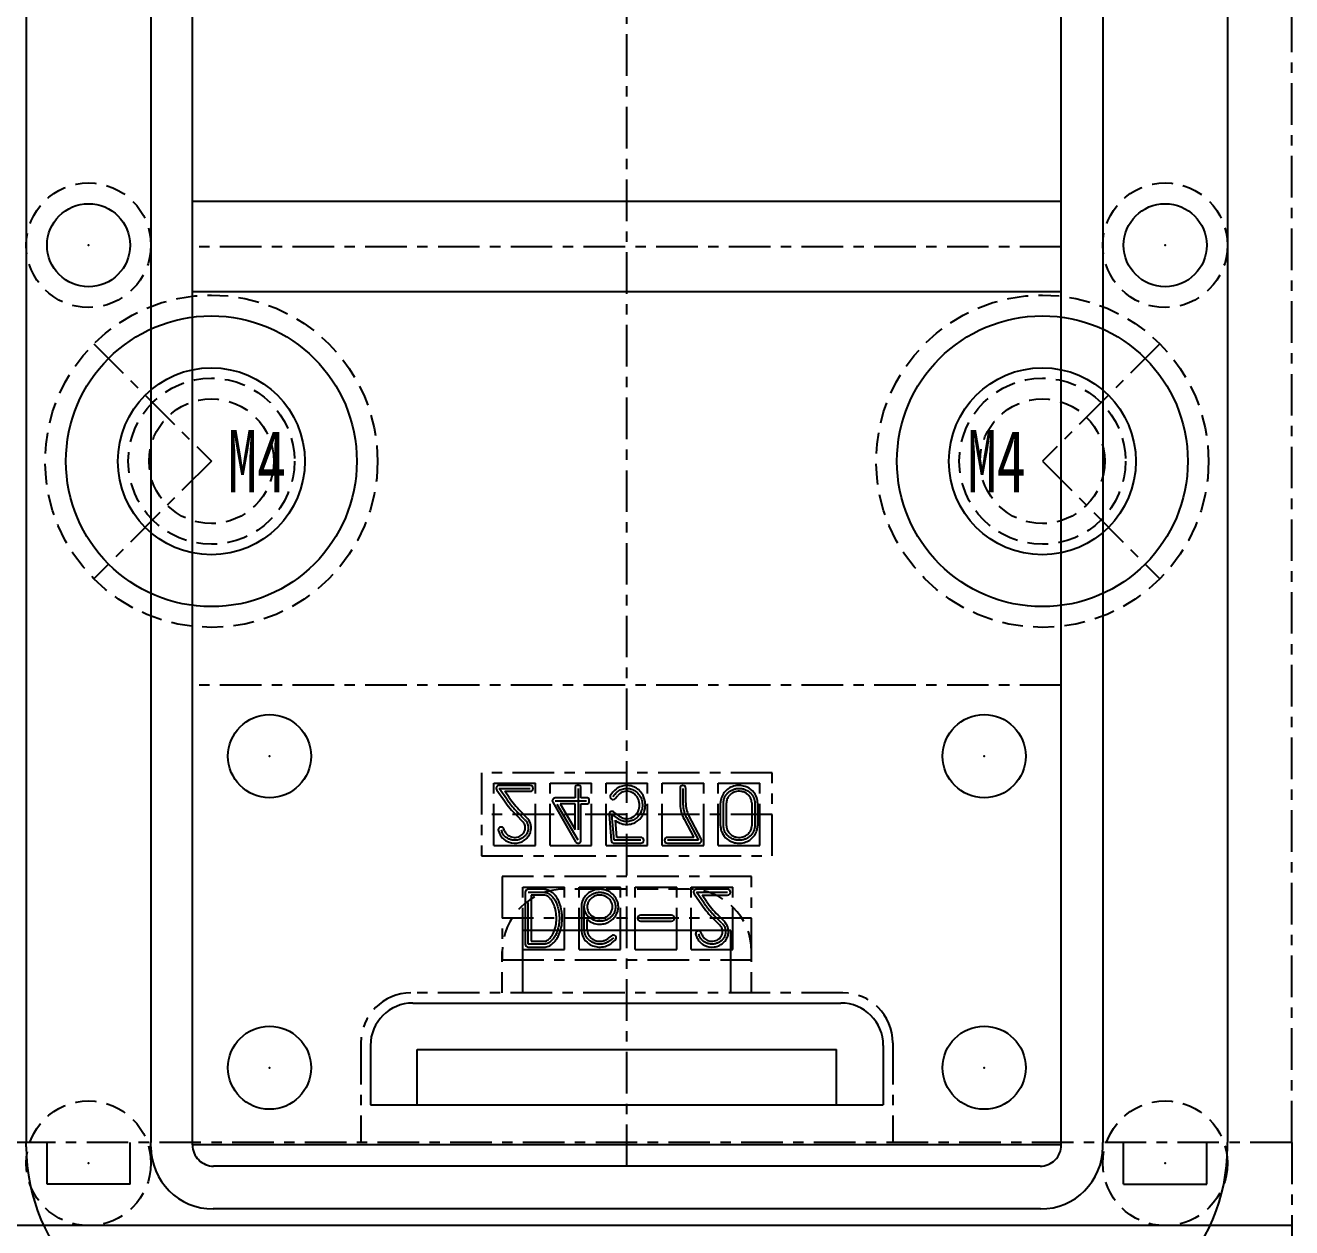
# Model space of a CAD drawing. Extents: x -554 to 592, y -350 to 391.
# Drawn here: x 20.52 to 51, y 106.55 to 135.49 of the extents above; entities that cross this region are included whole.
import ezdxf
from ezdxf.enums import TextEntityAlignment as Align

# ---------------------------------------------------------------- set-up
doc = ezdxf.new("R2010")
doc.units = 0
for name, pattern in [('CENTER', [1.75, 1, -0.25, 0.25, -0.25]), ('DASHED', [0.75, 0.5, -0.25]), ('DIVIDE', [2.25, 1, -0.25, 0.25, -0.25, 0.25, -0.25])]:
    doc.linetypes.add(name, pattern=pattern)
doc.layers.add('L4', color=7, linetype='CONTINUOUS')
doc.layers.add('L5', color=7, linetype='CONTINUOUS')

msp = doc.modelspace()

# ---------------------------------------------------------------- linework, layer by layer
at = {"layer": 'L4', "color": 251, "linetype": 'CENTER'}
for p, q in [((35, 108.030998), (35, 168.5)), ((45.455, 130.164999), (24.545, 130.164999)), ((45.455, 119.608001), (24.545, 119.608001))]:
    msp.add_line(p, q, dxfattribs=at)
at = {"layer": 'L4', "color": 7, "linetype": 'CONTINUOUS'}
for p, q in [((24.545, 108.540998), (24.545, 159.49)), ((45.455, 108.540998), (45.455, 159.49)), ((44.945, 108.030998), (25.055004, 108.030998))]:
    msp.add_line(p, q, dxfattribs=at)
at = {"layer": 'L4', "color": 6, "linetype": 'CONTINUOUS'}
for p, q in [((45.455, 131.252603), (24.545, 131.252603)), ((45.455, 129.077398), (24.545, 129.077398)), ((29.849, 111.957998), (40.151, 111.957998)), ((28.829, 110.937998), (28.829, 109.509998)), ((29.951, 110.835998), (40.049, 110.835998)), ((29.951, 109.509998), (29.951, 110.835998)), ((40.049, 109.509998), (40.049, 110.835998)), ((41.171, 110.937998), (41.171, 109.509998)), ((28.829, 109.509998), (41.171, 109.509998))]:
    msp.add_line(p, q, dxfattribs=at)
at = {"layer": 'L4', "color": 56, "linetype": 'CENTER'}
for p, q in [((38.5, 117.5), (31.5, 117.5)), ((31.5, 117.5), (31.5, 115.5)), ((38.5, 115.5), (38.5, 117.5)), ((38.5, 116.5), (31.5, 116.5)), ((31.5, 115.5), (38.5, 115.5)), ((38, 115), (32, 115)), ((32, 115), (32, 113)), ((38, 113), (38, 115)), ((38, 114), (32, 114)), ((32, 113), (38, 113))]:
    msp.add_line(p, q, dxfattribs=at)
at = {"layer": 'L4', "color": 56, "linetype": 'DIVIDE'}
for p, q in [((31.8, 115.750003), (31.8, 117.249997)), ((31.8, 117.249997), (32.8, 117.249997)), ((32.8, 115.750003), (32.8, 117.249997)), ((33.15, 115.750003), (33.15, 117.249997)), ((33.15, 117.249997), (34.15, 117.249997)), ((34.15, 115.750003), (34.15, 117.249997)), ((34.5, 115.750003), (34.5, 117.249997)), ((34.5, 117.249997), (35.5, 117.249997)), ((35.5, 115.750003), (35.5, 117.249997)), ((35.85, 115.750003), (35.85, 117.249997)), ((35.85, 117.249997), (36.85, 117.249997)), ((36.85, 115.750003), (36.85, 117.249997)), ((37.2, 115.750003), (37.2, 117.249997)), ((37.2, 117.249997), (38.2, 117.249997)), ((38.2, 115.750003), (38.2, 117.249997)), ((31.8, 115.750003), (32.8, 115.750003)), ((33.15, 115.750003), (34.15, 115.750003)), ((34.5, 115.750003), (35.5, 115.750003)), ((35.85, 115.750003), (36.85, 115.750003)), ((37.2, 115.750003), (38.2, 115.750003)), ((32.5, 114.749997), (33.5, 114.749997)), ((32.5, 113.250003), (32.5, 114.749997)), ((33.5, 113.250003), (33.5, 114.749997)), ((33.85, 113.250003), (33.85, 114.749997)), ((33.85, 114.749997), (34.85, 114.749997)), ((34.85, 113.250003), (34.85, 114.749997)), ((35.2, 113.250003), (35.2, 114.749997)), ((35.2, 114.749997), (36.2, 114.749997)), ((36.2, 113.250003), (36.2, 114.749997)), ((36.55, 113.250003), (36.55, 114.749997)), ((36.55, 114.749997), (37.55, 114.749997)), ((37.55, 113.250003), (37.55, 114.749997)), ((32.5, 113.250003), (33.5, 113.250003)), ((33.85, 113.250003), (34.85, 113.250003)), ((35.2, 113.250003), (36.2, 113.250003)), ((36.55, 113.250003), (37.55, 113.250003))]:
    msp.add_line(p, q, dxfattribs=at)
at = {"layer": 'L4', "color": 1, "linetype": 'CONTINUOUS'}
for p, q in [((31.867659, 117.084852), (32.052157, 116.821363)), ((32.675, 117.195003), (31.925, 117.195003)), ((32.166837, 116.901664), (32.059468, 117.055003)), ((32.059468, 117.055003), (32.675, 117.055003)), ((33.755, 117.155003), (33.755, 116.895003)), ((33.855, 117.195003), (33.795, 117.195003)), ((33.895, 116.895003), (33.895, 117.155003)), ((36.28, 117.125003), (36.28, 116.731406)), ((36.42, 116.778832), (36.42, 117.125003)), ((33.21442, 116.78993), (33.76442, 115.83993)), ((33.755, 116.895003), (33.275, 116.895003)), ((33.755, 116.755003), (33.396411, 116.755003)), ((33.396411, 116.755003), (33.755, 116.135622)), ((33.755, 116.135622), (33.755, 116.755003)), ((34.055, 116.895003), (33.895, 116.895003)), ((33.895, 115.875003), (33.895, 116.755003)), ((33.895, 116.755003), (34.055, 116.755003)), ((34.095, 116.795003), (34.095, 116.855003)), ((34.663295, 117.032351), (34.611732, 116.96933)), ((34.720085, 116.880676), (34.771648, 116.943697)), ((37.255, 116.225003), (37.255, 116.775003)), ((37.395, 116.225003), (37.395, 116.775003)), ((38.005, 116.775003), (38.005, 116.225003)), ((38.145, 116.775003), (38.145, 116.225003)), ((32.340113, 116.478191), (32.489318, 116.328986)), ((32.588312, 116.427979), (32.439107, 116.577185)), ((34.570586, 116.493902), (34.625266, 115.868902)), ((34.832595, 116.449201), (34.680878, 116.557056)), ((36.786806, 115.907866), (36.487896, 116.470035)), ((32.058189, 116.102073), (32.04062, 116.149375)), ((34.759142, 115.945003), (34.72309, 116.357085)), ((36.376093, 116.382097), (36.6085, 115.945003)), ((31.90938, 116.10063), (31.932437, 116.038555)), ((35.335, 115.945003), (34.759142, 115.945003)), ((36.6085, 115.945003), (35.975, 115.945003)), ((34.695, 115.805003), (35.335, 115.805003)), ((35.975, 115.805003), (36.725, 115.805003)), ((32.555, 114.625003), (32.555, 113.375003)), ((33, 114.695003), (32.625, 114.695003)), ((37.425, 114.695003), (36.675, 114.695003)), ((32.695, 114.555003), (32.695, 113.445003)), ((33, 114.555003), (32.695, 114.555003)), ((36.617659, 114.584852), (36.802157, 114.321363)), ((36.916837, 114.401664), (36.809468, 114.555003)), ((36.809468, 114.555003), (37.425, 114.555003)), ((33.905, 114.274998), (33.905, 113.725004)), ((36.075, 114.07), (35.325, 114.07)), ((37.338312, 113.927979), (37.189107, 114.077185)), ((34.045, 113.725004), (34.045, 113.96912)), ((35.325, 113.93), (36.075, 113.93)), ((37.090113, 113.978191), (37.239318, 113.828986)), ((32.695, 113.445003), (33, 113.445003)), ((34.630867, 113.579338), (34.552039, 113.515312)), ((34.640311, 113.406646), (34.719133, 113.470668)), ((36.65938, 113.60063), (36.682437, 113.538555)), ((36.808189, 113.602073), (36.79062, 113.649375)), ((32.625, 113.305003), (33, 113.305003))]:
    msp.add_line(p, q, dxfattribs=at)
at = {"layer": 'L4', "color": 3, "linetype": 'DIVIDE'}
for p, q in [((32.109497, 116.861514), (31.925, 117.125003)), ((31.925, 117.125003), (32.675, 117.125003)), ((33.825, 117.125003), (33.825, 115.875003)), ((34.752654, 117.025653), (34.772613, 117.043078)), ((34.772613, 117.043078), (34.794084, 117.059304)), ((34.794084, 117.059304), (34.816981, 117.074129)), ((34.816981, 117.074129), (34.841188, 117.087361)), ((34.841188, 117.087361), (34.866557, 117.098821)), ((34.866557, 117.098821), (34.892918, 117.108348)), ((34.892918, 117.108348), (34.920072, 117.115812)), ((34.920072, 117.115812), (34.947804, 117.121109)), ((34.947804, 117.121109), (34.975884, 117.124175)), ((34.975884, 117.124175), (35.004074, 117.124979)), ((35.004074, 117.124979), (35.032136, 117.123532)), ((35.032136, 117.123532), (35.059835, 117.119878)), ((35.059835, 117.119878), (35.086952, 117.114101)), ((35.086952, 117.114101), (35.113283, 117.106315)), ((35.113283, 117.106315), (35.138646, 117.09666)), ((35.138646, 117.09666), (35.162886, 117.085298)), ((35.162886, 117.085298), (35.185875, 117.072408)), ((35.185875, 117.072408), (35.207512, 117.058179)), ((35.207512, 117.058179), (35.227726, 117.042802)), ((35.227726, 117.042802), (35.246684, 117.026272)), ((36.35, 117.125003), (36.35, 116.754805)), ((37.437162, 117.02249), (37.451237, 117.034964)), ((37.451237, 117.034964), (37.465965, 117.046727)), ((37.465965, 117.046727), (37.481283, 117.057734)), ((37.481283, 117.057734), (37.497123, 117.067951)), ((37.497123, 117.067951), (37.513417, 117.077348)), ((37.513417, 117.077348), (37.530091, 117.085902)), ((37.530091, 117.085902), (37.547074, 117.093599)), ((37.547074, 117.093599), (37.564291, 117.100429)), ((37.564291, 117.100429), (37.581671, 117.106392)), ((37.581671, 117.106392), (37.599143, 117.111493)), ((37.599143, 117.111493), (37.616638, 117.115743)), ((37.616638, 117.115743), (37.634091, 117.11916)), ((37.634091, 117.11916), (37.651441, 117.121766)), ((37.651441, 117.121766), (37.668632, 117.123587)), ((37.668632, 117.123587), (37.685609, 117.124655)), ((37.685609, 117.124655), (37.702327, 117.125003)), ((37.702327, 117.125003), (37.719045, 117.124655)), ((37.719045, 117.124655), (37.736022, 117.123587)), ((37.736022, 117.123587), (37.753213, 117.121766)), ((37.753213, 117.121766), (37.770563, 117.11916)), ((37.770563, 117.11916), (37.788016, 117.115743)), ((37.788016, 117.115743), (37.805511, 117.111493)), ((37.805511, 117.111493), (37.822983, 117.106392)), ((37.822983, 117.106392), (37.840362, 117.100429)), ((37.840362, 117.100429), (37.85758, 117.093599)), ((37.85758, 117.093599), (37.874562, 117.085902)), ((37.874562, 117.085902), (37.891237, 117.077348)), ((37.891237, 117.077348), (37.907531, 117.067951)), ((37.907531, 117.067951), (37.923371, 117.057734)), ((37.923371, 117.057734), (37.938689, 117.046727)), ((37.938689, 117.046727), (37.953417, 117.034964)), ((37.953417, 117.034964), (37.967492, 117.02249)), ((33.825, 115.875003), (33.275, 116.825003)), ((33.275, 116.825003), (34.025, 116.825003)), ((34.717472, 116.988024), (34.665909, 116.925003)), ((34.717472, 116.988024), (34.734264, 117.007235)), ((34.734264, 117.007235), (34.752654, 117.025653)), ((35.246684, 117.026272), (35.264975, 117.008048)), ((35.264975, 117.008048), (35.282467, 116.988099)), ((35.282467, 116.988099), (35.298967, 116.966465)), ((35.298967, 116.966465), (35.314281, 116.943221)), ((35.314281, 116.943221), (35.328219, 116.91847)), ((35.328219, 116.91847), (35.340604, 116.892351)), ((35.340604, 116.892351), (35.351272, 116.865029)), ((35.351272, 116.865029), (35.360082, 116.836702)), ((35.360082, 116.836702), (35.36692, 116.807588)), ((35.36692, 116.807588), (35.371703, 116.777924)), ((35.371703, 116.777924), (35.374382, 116.747961)), ((35.374382, 116.747961), (35.374942, 116.717953)), ((37.327327, 116.775003), (37.3277, 116.790606)), ((37.327327, 116.225003), (37.327327, 116.775003)), ((37.3277, 116.790606), (37.328844, 116.806452)), ((37.328844, 116.806452), (37.330795, 116.822496)), ((37.330795, 116.822496), (37.333587, 116.83869)), ((37.333587, 116.83869), (37.337248, 116.85498)), ((37.337248, 116.85498), (37.341802, 116.871308)), ((37.341802, 116.871308), (37.347268, 116.887615)), ((37.347268, 116.887615), (37.353656, 116.903836)), ((37.353656, 116.903836), (37.360974, 116.919906)), ((37.360974, 116.919906), (37.36922, 116.935756)), ((37.36922, 116.935756), (37.378386, 116.951319)), ((37.378386, 116.951319), (37.388454, 116.966526)), ((37.388454, 116.966526), (37.3994, 116.981311)), ((37.3994, 116.981311), (37.411194, 116.995607)), ((37.411194, 116.995607), (37.423797, 117.009353)), ((37.423797, 117.009353), (37.437162, 117.02249)), ((37.967492, 117.02249), (37.980857, 117.009353)), ((37.980857, 117.009353), (37.993459, 116.995607)), ((37.993459, 116.995607), (38.005253, 116.981311)), ((38.005253, 116.981311), (38.0162, 116.966526)), ((38.0162, 116.966526), (38.026268, 116.951319)), ((38.026268, 116.951319), (38.035433, 116.935756)), ((38.035433, 116.935756), (38.043679, 116.919906)), ((38.043679, 116.919906), (38.050998, 116.903836)), ((38.050998, 116.903836), (38.057386, 116.887615)), ((38.057386, 116.887615), (38.062852, 116.871308)), ((38.062852, 116.871308), (38.067405, 116.85498)), ((38.067405, 116.85498), (38.071066, 116.83869)), ((38.071066, 116.83869), (38.073858, 116.822496)), ((38.073858, 116.822496), (38.07581, 116.806452)), ((38.07581, 116.806452), (38.076954, 116.790606)), ((38.076954, 116.790606), (38.077327, 116.775003)), ((38.077327, 116.775003), (38.077327, 116.225003)), ((32.538816, 116.378482), (32.389611, 116.527688)), ((34.695, 115.875003), (34.64032, 116.500003)), ((34.64032, 116.500003), (34.792037, 116.392148)), ((35.26479, 116.441761), (35.245776, 116.422891)), ((35.282171, 116.461546), (35.26479, 116.441761)), ((35.297896, 116.48204), (35.282171, 116.461546)), ((35.312126, 116.503295), (35.297896, 116.48204)), ((35.325296, 116.525998), (35.312126, 116.503295)), ((35.33727, 116.550142), (35.325296, 116.525998)), ((35.347873, 116.575635), (35.33727, 116.550142)), ((35.356935, 116.602349), (35.347873, 116.575635)), ((35.3643, 116.630133), (35.356935, 116.602349)), ((35.369829, 116.658803), (35.3643, 116.630133)), ((35.373405, 116.688153), (35.369829, 116.658803)), ((35.374942, 116.717953), (35.373405, 116.688153)), ((36.431937, 116.426175), (36.725, 115.875003)), ((31.975, 116.125003), (31.99257, 116.077701)), ((32.538816, 116.378482), (32.550113, 116.366568)), ((32.550113, 116.366568), (32.560866, 116.353932)), ((32.560866, 116.353932), (32.571, 116.340602)), ((32.571, 116.340602), (32.580443, 116.326615)), ((32.580443, 116.326615), (32.589126, 116.312015)), ((32.589126, 116.312015), (32.596984, 116.296854)), ((32.596984, 116.296854), (32.603959, 116.281192)), ((32.603959, 116.281192), (32.609999, 116.265096)), ((32.609999, 116.265096), (32.615058, 116.248637)), ((32.615058, 116.248637), (32.619103, 116.231893)), ((32.62133, 116.130046), (32.61812, 116.113602)), ((32.619103, 116.231893), (32.622107, 116.214944)), ((32.623558, 116.146771), (32.62133, 116.130046)), ((32.622107, 116.214944), (32.624054, 116.197874)), ((32.624769, 116.163705), (32.623558, 116.146771)), ((32.624054, 116.197874), (32.62494, 116.180766)), ((32.62494, 116.180766), (32.624769, 116.163705)), ((34.812964, 116.378308), (34.792037, 116.392148)), ((34.835239, 116.365679), (34.812964, 116.378308)), ((34.858784, 116.354449), (34.835239, 116.365679)), ((34.883494, 116.344798), (34.858784, 116.354449)), ((34.909235, 116.336897), (34.883494, 116.344798)), ((34.935847, 116.3309), (34.909235, 116.336897)), ((34.963146, 116.326939), (34.935847, 116.3309)), ((34.990926, 116.32512), (34.963146, 116.326939)), ((35.018965, 116.325515), (34.990926, 116.32512)), ((35.047029, 116.328161), (35.018965, 116.325515)), ((35.07488, 116.333059), (35.047029, 116.328161)), ((35.102281, 116.340169), (35.07488, 116.333059)), ((35.129004, 116.349417), (35.102281, 116.340169)), ((35.154836, 116.360691), (35.129004, 116.349417)), ((35.179583, 116.373852), (35.154836, 116.360691)), ((35.203077, 116.388733), (35.179583, 116.373852)), ((35.225178, 116.405146), (35.203077, 116.388733)), ((35.245776, 116.422891), (35.225178, 116.405146)), ((37.3277, 116.2094), (37.327327, 116.225003)), ((37.328844, 116.193554), (37.3277, 116.2094)), ((37.330795, 116.17751), (37.328844, 116.193554)), ((37.333587, 116.161316), (37.330795, 116.17751)), ((37.337248, 116.145026), (37.333587, 116.161316)), ((37.341802, 116.128698), (37.337248, 116.145026)), ((37.347268, 116.112391), (37.341802, 116.128698)), ((38.062852, 116.128698), (38.057386, 116.112391)), ((38.067405, 116.145026), (38.062852, 116.128698)), ((38.071066, 116.161316), (38.067405, 116.145026)), ((38.073858, 116.17751), (38.071066, 116.161316)), ((38.07581, 116.193554), (38.073858, 116.17751)), ((38.076954, 116.2094), (38.07581, 116.193554)), ((38.077327, 116.225003), (38.076954, 116.2094)), ((31.998559, 116.062863), (31.99257, 116.0777)), ((32.005496, 116.048126), (31.998559, 116.062863)), ((32.013388, 116.033562), (32.005496, 116.048126)), ((32.022236, 116.019247), (32.013388, 116.033562)), ((32.032028, 116.005257), (32.022236, 116.019247)), ((32.042747, 115.991671), (32.032028, 116.005257)), ((32.054362, 115.978565), (32.042747, 115.991671)), ((32.066837, 115.966012), (32.054362, 115.978565)), ((32.080123, 115.954083), (32.066837, 115.966012)), ((32.094162, 115.942842), (32.080123, 115.954083)), ((32.108892, 115.93235), (32.094162, 115.942842)), ((32.124239, 115.922658), (32.108892, 115.93235)), ((32.140126, 115.913811), (32.124239, 115.922658)), ((32.156471, 115.905843), (32.140126, 115.913811)), ((32.173188, 115.898783), (32.156471, 115.905843)), ((32.190191, 115.892646), (32.173188, 115.898783)), ((32.207391, 115.88744), (32.190191, 115.892646)), ((32.224703, 115.883166), (32.207391, 115.88744)), ((32.242041, 115.879812), (32.224703, 115.883166)), ((32.259326, 115.877362), (32.242041, 115.879812)), ((32.276482, 115.875789), (32.259326, 115.877362)), ((32.293558, 115.875062), (32.276482, 115.875789)), ((32.310883, 115.875171), (32.293558, 115.875062)), ((32.328416, 115.876152), (32.310883, 115.875171)), ((32.346085, 115.878034), (32.328416, 115.876152)), ((32.363809, 115.880842), (32.346085, 115.878034)), ((32.381505, 115.88459), (32.363809, 115.880842)), ((32.399086, 115.889286), (32.381505, 115.88459)), ((32.416463, 115.894927), (32.399086, 115.889286)), ((32.433549, 115.901502), (32.416463, 115.894927)), ((32.450255, 115.908989), (32.433549, 115.901502)), ((32.466496, 115.91736), (32.450255, 115.908989)), ((32.482193, 115.926575), (32.466496, 115.91736)), ((32.497268, 115.936587), (32.482193, 115.926575)), ((32.511653, 115.947341), (32.497268, 115.936587)), ((32.525286, 115.958776), (32.511653, 115.947341)), ((32.538115, 115.970825), (32.525286, 115.958776)), ((32.550095, 115.983417), (32.538115, 115.970825)), ((32.561192, 115.99648), (32.550095, 115.983417)), ((32.571381, 116.009937), (32.561192, 115.99648)), ((32.580646, 116.023712), (32.571381, 116.009937)), ((32.588981, 116.037732), (32.580646, 116.023712)), ((32.596401, 116.051948), (32.588981, 116.037732)), ((32.603053, 116.066629), (32.596401, 116.051948)), ((32.608929, 116.081833), (32.603053, 116.066629)), ((32.61397, 116.09751), (32.608929, 116.081833)), ((32.61812, 116.113602), (32.61397, 116.09751)), ((35.335, 115.875003), (34.695, 115.875003)), ((36.725, 115.875003), (35.975, 115.875003)), ((37.353656, 116.09617), (37.347268, 116.112391)), ((37.360974, 116.0801), (37.353656, 116.09617)), ((37.36922, 116.06425), (37.360974, 116.0801)), ((37.378386, 116.048687), (37.36922, 116.06425)), ((37.388454, 116.03348), (37.378386, 116.048687)), ((37.3994, 116.018695), (37.388454, 116.03348)), ((37.411194, 116.004399), (37.3994, 116.018695)), ((37.423797, 115.990653), (37.411194, 116.004399)), ((37.437162, 115.977516), (37.423797, 115.990653)), ((37.451237, 115.965042), (37.437162, 115.977516)), ((37.465965, 115.953279), (37.451237, 115.965042)), ((37.481283, 115.942272), (37.465965, 115.953279)), ((37.497123, 115.932055), (37.481283, 115.942272)), ((37.513417, 115.922658), (37.497123, 115.932055)), ((37.530091, 115.914104), (37.513417, 115.922658)), ((37.547074, 115.906407), (37.530091, 115.914104)), ((37.564291, 115.899577), (37.547074, 115.906407)), ((37.581671, 115.893614), (37.564291, 115.899577)), ((37.599143, 115.888513), (37.581671, 115.893614)), ((37.616638, 115.884263), (37.599143, 115.888513)), ((37.634091, 115.880846), (37.616638, 115.884263)), ((37.651441, 115.87824), (37.634091, 115.880846)), ((37.668632, 115.876419), (37.651441, 115.87824)), ((37.685609, 115.875351), (37.668632, 115.876419)), ((37.702327, 115.875003), (37.685609, 115.875351)), ((37.719045, 115.875351), (37.702327, 115.875003)), ((37.736022, 115.876419), (37.719045, 115.875351)), ((37.753213, 115.87824), (37.736022, 115.876419)), ((37.770563, 115.880846), (37.753213, 115.87824)), ((37.788016, 115.884263), (37.770563, 115.880846)), ((37.805511, 115.888513), (37.788016, 115.884263)), ((37.822983, 115.893614), (37.805511, 115.888513)), ((37.840362, 115.899577), (37.822983, 115.893614)), ((37.85758, 115.906407), (37.840362, 115.899577)), ((37.874562, 115.914104), (37.85758, 115.906407)), ((37.891237, 115.922658), (37.874562, 115.914104)), ((37.907531, 115.932055), (37.891237, 115.922658)), ((37.923371, 115.942272), (37.907531, 115.932055)), ((37.938689, 115.953279), (37.923371, 115.942272)), ((37.953417, 115.965042), (37.938689, 115.953279)), ((37.967492, 115.977516), (37.953417, 115.965042)), ((37.980857, 115.990653), (37.967492, 115.977516)), ((37.993459, 116.004399), (37.980857, 115.990653)), ((38.005253, 116.018695), (37.993459, 116.004399)), ((38.0162, 116.03348), (38.005253, 116.018695)), ((38.026268, 116.048687), (38.0162, 116.03348)), ((38.035433, 116.06425), (38.026268, 116.048687)), ((38.043679, 116.0801), (38.035433, 116.06425)), ((38.050998, 116.09617), (38.043679, 116.0801)), ((38.057386, 116.112391), (38.050998, 116.09617)), ((32.625, 113.375003), (32.625, 114.625003)), ((32.625, 114.625003), (33, 114.625003)), ((33, 114.625003), (33.016718, 114.624382)), ((33.016718, 114.624382), (33.033695, 114.622475)), ((33.033695, 114.622475), (33.050886, 114.619222)), ((33.050886, 114.619222), (33.068236, 114.614569)), ((33.068236, 114.614569), (33.085689, 114.608467)), ((33.085689, 114.608467), (33.103184, 114.600877)), ((33.103184, 114.600877), (33.120656, 114.591769)), ((34.194747, 114.593599), (34.211964, 114.600429)), ((34.211964, 114.600429), (34.229344, 114.606392)), ((34.229344, 114.606392), (34.246816, 114.611493)), ((34.246816, 114.611493), (34.264311, 114.615743)), ((34.264311, 114.615743), (34.281764, 114.61916)), ((34.281764, 114.61916), (34.299114, 114.621766)), ((34.299114, 114.621766), (34.316305, 114.623587)), ((34.316305, 114.623587), (34.333282, 114.624655)), ((34.333282, 114.624655), (34.35, 114.625003)), ((34.35, 114.625003), (34.366718, 114.624655)), ((34.366718, 114.624655), (34.383695, 114.623587)), ((34.383695, 114.623587), (34.400886, 114.621766)), ((34.400886, 114.621766), (34.418236, 114.61916)), ((34.418236, 114.61916), (34.435689, 114.615743)), ((34.435689, 114.615743), (34.453184, 114.611493)), ((34.453184, 114.611493), (34.470656, 114.606392)), ((34.470656, 114.606392), (34.488036, 114.600429)), ((34.488036, 114.600429), (34.505253, 114.593599)), ((36.859497, 114.361514), (36.675, 114.625003)), ((36.675, 114.625003), (37.425, 114.625003)), ((33.120656, 114.591769), (33.138036, 114.581121)), ((33.138036, 114.581121), (33.155253, 114.568924)), ((33.155253, 114.568924), (33.172235, 114.555181)), ((33.172235, 114.555181), (33.18891, 114.539905)), ((33.18891, 114.539905), (33.205204, 114.523125)), ((33.205204, 114.523125), (33.221044, 114.504881)), ((33.221044, 114.504881), (33.236362, 114.485224)), ((33.236362, 114.485224), (33.25109, 114.46422)), ((33.25109, 114.46422), (33.265165, 114.441945)), ((33.265165, 114.441945), (33.27853, 114.418486)), ((33.27853, 114.418486), (33.291132, 114.393939)), ((33.291132, 114.393939), (33.302927, 114.36841)), ((33.302927, 114.36841), (33.313873, 114.342009)), ((33.313873, 114.342009), (33.323941, 114.314853)), ((33.323941, 114.314853), (33.333107, 114.287062)), ((33.975373, 114.290606), (33.976517, 114.306452)), ((33.976517, 114.306452), (33.978469, 114.322496)), ((33.978469, 114.322496), (33.98126, 114.33869)), ((33.98126, 114.33869), (33.984921, 114.35498)), ((33.984921, 114.35498), (33.989475, 114.371308)), ((33.989475, 114.371308), (33.994941, 114.387615)), ((33.994941, 114.387615), (34.001329, 114.403836)), ((34.001329, 114.403836), (34.008647, 114.419906)), ((34.008647, 114.419906), (34.016893, 114.435756)), ((34.016893, 114.435756), (34.026059, 114.451319)), ((34.026059, 114.451319), (34.036127, 114.466526)), ((34.036127, 114.466526), (34.047073, 114.481311)), ((34.047073, 114.481311), (34.058868, 114.495607)), ((34.058868, 114.495607), (34.07147, 114.509353)), ((34.07147, 114.509353), (34.084835, 114.52249)), ((34.084835, 114.52249), (34.09891, 114.534964)), ((34.09891, 114.534964), (34.113638, 114.546727)), ((34.113638, 114.546727), (34.128956, 114.557734)), ((34.128956, 114.557734), (34.144796, 114.567951)), ((34.144796, 114.567951), (34.16109, 114.577348)), ((34.16109, 114.577348), (34.177765, 114.585902)), ((34.177765, 114.585902), (34.194747, 114.593599)), ((34.505253, 114.593599), (34.522235, 114.585902)), ((34.522235, 114.585902), (34.53891, 114.577348)), ((34.53891, 114.577348), (34.555204, 114.567951)), ((34.555204, 114.567951), (34.571044, 114.557734)), ((34.571044, 114.557734), (34.586362, 114.546727)), ((34.586362, 114.546727), (34.60109, 114.534964)), ((34.60109, 114.534964), (34.615165, 114.52249)), ((34.615165, 114.52249), (34.62853, 114.509353)), ((34.62853, 114.509353), (34.641132, 114.495607)), ((34.641132, 114.495607), (34.652927, 114.481311)), ((34.652927, 114.481311), (34.663873, 114.466526)), ((34.663873, 114.466526), (34.673941, 114.451319)), ((34.673941, 114.451319), (34.683107, 114.435756)), ((34.683107, 114.435756), (34.691353, 114.419906)), ((34.691353, 114.419906), (34.698671, 114.403836)), ((34.698671, 114.403836), (34.705059, 114.387615)), ((34.705059, 114.387615), (34.710525, 114.371308)), ((34.710525, 114.371308), (34.715079, 114.35498)), ((34.715079, 114.35498), (34.71874, 114.33869)), ((34.71874, 114.33869), (34.721531, 114.322496)), ((34.721531, 114.322496), (34.723483, 114.306452)), ((34.723483, 114.306452), (34.724627, 114.290606)), ((33.333107, 114.287062), (33.341353, 114.258758)), ((33.341353, 114.258758), (33.348671, 114.230062)), ((33.348671, 114.230062), (33.355059, 114.201096)), ((33.355059, 114.201096), (33.360525, 114.171977)), ((33.360525, 114.171977), (33.365079, 114.142819)), ((33.365079, 114.142819), (33.36874, 114.11373)), ((33.36874, 114.11373), (33.371531, 114.084813)), ((33.371531, 114.084813), (33.373483, 114.056162)), ((33.373483, 114.056162), (33.374627, 114.027866)), ((33.374627, 114.027866), (33.375, 114.000003)), ((33.375, 114.000003), (33.374627, 113.97214)), ((33.975, 114.275003), (33.975373, 114.290606)), ((33.975373, 114.2594), (33.975, 114.275003)), ((33.975, 113.725005), (33.975, 114.274998)), ((33.976517, 114.243554), (33.975373, 114.2594)), ((33.978469, 114.22751), (33.976517, 114.243554)), ((33.98126, 114.211316), (33.978469, 114.22751)), ((33.984921, 114.195026), (33.98126, 114.211316)), ((33.989475, 114.178698), (33.984921, 114.195026)), ((33.994941, 114.162391), (33.989475, 114.178698)), ((34.001329, 114.14617), (33.994941, 114.162391)), ((34.008647, 114.1301), (34.001329, 114.14617)), ((34.016893, 114.11425), (34.008647, 114.1301)), ((34.026059, 114.098687), (34.016893, 114.11425)), ((34.036127, 114.08348), (34.026059, 114.098687)), ((34.047073, 114.068695), (34.036127, 114.08348)), ((34.058868, 114.054399), (34.047073, 114.068695)), ((34.07147, 114.040653), (34.058868, 114.054399)), ((34.084835, 114.027516), (34.07147, 114.040653)), ((34.09891, 114.015042), (34.084835, 114.027516)), ((34.113638, 114.003279), (34.09891, 114.015042)), ((34.128956, 113.992272), (34.113638, 114.003279)), ((34.144796, 113.982055), (34.128956, 113.992272)), ((34.571044, 113.992272), (34.555204, 113.982055)), ((34.586362, 114.003279), (34.571044, 113.992272)), ((34.60109, 114.015042), (34.586362, 114.003279)), ((34.615165, 114.027516), (34.60109, 114.015042)), ((34.62853, 114.040653), (34.615165, 114.027516)), ((34.641132, 114.054399), (34.62853, 114.040653)), ((34.652927, 114.068695), (34.641132, 114.054399)), ((34.663873, 114.08348), (34.652927, 114.068695)), ((34.673941, 114.098687), (34.663873, 114.08348)), ((34.683107, 114.11425), (34.673941, 114.098687)), ((34.691353, 114.1301), (34.683107, 114.11425)), ((34.698671, 114.14617), (34.691353, 114.1301)), ((34.705059, 114.162391), (34.698671, 114.14617)), ((34.710525, 114.178698), (34.705059, 114.162391)), ((34.715079, 114.195026), (34.710525, 114.178698)), ((34.71874, 114.211316), (34.715079, 114.195026)), ((34.721531, 114.22751), (34.71874, 114.211316)), ((34.723483, 114.243554), (34.721531, 114.22751)), ((34.724627, 114.2594), (34.723483, 114.243554)), ((34.724627, 114.290606), (34.725, 114.275003)), ((34.725, 114.275003), (34.724627, 114.2594)), ((35.325, 114), (36.075, 114)), ((37.288816, 113.878482), (37.139611, 114.027688)), ((33.323941, 113.685153), (33.313873, 113.657997)), ((33.333107, 113.712944), (33.323941, 113.685153)), ((33.341353, 113.741248), (33.333107, 113.712944)), ((33.348671, 113.769944), (33.341353, 113.741248)), ((33.355059, 113.79891), (33.348671, 113.769944)), ((33.360525, 113.828029), (33.355059, 113.79891)), ((33.365079, 113.857187), (33.360525, 113.828029)), ((33.36874, 113.886276), (33.365079, 113.857187)), ((33.371531, 113.915193), (33.36874, 113.886276)), ((33.373483, 113.943844), (33.371531, 113.915193)), ((33.374627, 113.97214), (33.373483, 113.943844)), ((33.975217, 113.713111), (33.975, 113.725003)), ((33.975874, 113.701121), (33.975217, 113.713111)), ((33.976984, 113.689052), (33.975874, 113.701121)), ((33.978555, 113.676927), (33.976984, 113.689052)), ((34.16109, 113.972658), (34.144796, 113.982055)), ((34.177765, 113.964104), (34.16109, 113.972658)), ((34.194747, 113.956407), (34.177765, 113.964104)), ((34.211964, 113.949577), (34.194747, 113.956407)), ((34.229344, 113.943614), (34.211964, 113.949577)), ((34.246816, 113.938513), (34.229344, 113.943614)), ((34.264311, 113.934263), (34.246816, 113.938513)), ((34.281764, 113.930846), (34.264311, 113.934263)), ((34.299114, 113.92824), (34.281764, 113.930846)), ((34.316305, 113.926419), (34.299114, 113.92824)), ((34.333282, 113.925351), (34.316305, 113.926419)), ((34.35, 113.925003), (34.333282, 113.925351)), ((34.366718, 113.925351), (34.35, 113.925003)), ((34.383695, 113.926419), (34.366718, 113.925351)), ((34.400886, 113.92824), (34.383695, 113.926419)), ((34.418236, 113.930846), (34.400886, 113.92824)), ((34.435689, 113.934263), (34.418236, 113.930846)), ((34.453184, 113.938513), (34.435689, 113.934263)), ((34.470656, 113.943614), (34.453184, 113.938513)), ((34.488036, 113.949577), (34.470656, 113.943614)), ((34.505253, 113.956407), (34.488036, 113.949577)), ((34.522235, 113.964104), (34.505253, 113.956407)), ((34.53891, 113.972658), (34.522235, 113.964104)), ((34.555204, 113.982055), (34.53891, 113.972658)), ((37.288816, 113.878482), (37.300113, 113.866568)), ((37.300113, 113.866568), (37.310866, 113.853932)), ((37.310866, 113.853932), (37.321, 113.840602)), ((37.321, 113.840602), (37.330443, 113.826615)), ((37.330443, 113.826615), (37.339126, 113.812015)), ((37.339126, 113.812015), (37.346984, 113.796854)), ((37.346984, 113.796854), (37.353959, 113.781192)), ((37.353959, 113.781192), (37.359999, 113.765096)), ((37.359999, 113.765096), (37.365058, 113.748637)), ((37.365058, 113.748637), (37.369103, 113.731893)), ((37.369103, 113.731893), (37.372107, 113.714944)), ((37.372107, 113.714944), (37.374054, 113.697874)), ((37.374054, 113.697874), (37.37494, 113.680766)), ((33.033695, 113.377531), (33.016718, 113.375624)), ((33.050886, 113.380784), (33.033695, 113.377531)), ((33.068236, 113.385437), (33.050886, 113.380784)), ((33.085689, 113.391539), (33.068236, 113.385437)), ((33.103184, 113.399129), (33.085689, 113.391539)), ((33.120656, 113.408237), (33.103184, 113.399129)), ((33.138036, 113.418885), (33.120656, 113.408237)), ((33.155253, 113.431082), (33.138036, 113.418885)), ((33.172235, 113.444825), (33.155253, 113.431082)), ((33.18891, 113.460101), (33.172235, 113.444825)), ((33.205204, 113.476881), (33.18891, 113.460101)), ((33.221044, 113.495125), (33.205204, 113.476881)), ((33.236362, 113.514782), (33.221044, 113.495125)), ((33.25109, 113.535786), (33.236362, 113.514782)), ((33.265165, 113.558061), (33.25109, 113.535786)), ((33.27853, 113.58152), (33.265165, 113.558061)), ((33.291132, 113.606067), (33.27853, 113.58152)), ((33.302927, 113.631596), (33.291132, 113.606067)), ((33.313873, 113.657997), (33.302927, 113.631596)), ((33.980595, 113.664766), (33.978555, 113.676927)), ((33.983113, 113.652595), (33.980595, 113.664766)), ((33.986111, 113.640435), (33.983113, 113.652595)), ((33.989594, 113.628311), (33.986111, 113.640435)), ((33.993563, 113.616249), (33.989594, 113.628311)), ((33.998016, 113.604273), (33.993563, 113.616249)), ((34.002952, 113.592408), (33.998016, 113.604273)), ((34.008366, 113.58068), (34.002952, 113.592408)), ((34.014251, 113.569113), (34.008366, 113.58068)), ((34.020598, 113.557732), (34.014251, 113.569113)), ((34.027398, 113.546561), (34.020598, 113.557732)), ((34.034637, 113.535623), (34.027398, 113.546561)), ((34.042302, 113.524941), (34.034637, 113.535623)), ((34.050377, 113.514535), (34.042302, 113.524941)), ((34.058843, 113.504427), (34.050377, 113.514535)), ((34.067683, 113.494634), (34.058843, 113.504427)), ((34.076875, 113.485175), (34.067683, 113.494634)), ((34.086398, 113.476065), (34.076875, 113.485175)), ((34.09623, 113.467319), (34.086398, 113.476065)), ((34.106347, 113.458949), (34.09623, 113.467319)), ((34.116725, 113.450966), (34.106347, 113.458949)), ((34.127339, 113.443379), (34.116725, 113.450966)), ((34.138164, 113.436196), (34.127339, 113.443379)), ((34.149176, 113.429423), (34.138164, 113.436196)), ((34.160348, 113.423063), (34.149176, 113.429423)), ((34.171656, 113.417119), (34.160348, 113.423063)), ((34.183075, 113.411591), (34.171656, 113.417119)), ((34.19458, 113.406478), (34.183075, 113.411591)), ((34.206266, 113.401733), (34.19458, 113.406478)), ((34.21823, 113.397323), (34.206266, 113.401733)), ((34.230457, 113.393263), (34.21823, 113.397323)), ((34.242932, 113.389572), (34.230457, 113.393263)), ((34.255635, 113.386266), (34.242932, 113.389572)), ((34.268547, 113.383359), (34.255635, 113.386266)), ((34.281646, 113.380867), (34.268547, 113.383359)), ((34.294911, 113.3788), (34.281646, 113.380867)), ((34.308317, 113.377172), (34.294911, 113.3788)), ((34.321841, 113.375991), (34.308317, 113.377172)), ((34.390292, 113.377029), (34.376581, 113.375883)), ((34.403957, 113.378645), (34.390292, 113.377029)), ((34.41755, 113.380728), (34.403957, 113.378645)), ((34.431043, 113.383274), (34.41755, 113.380728)), ((34.444408, 113.386276), (34.431043, 113.383274)), ((34.45762, 113.389726), (34.444408, 113.386276)), ((34.470653, 113.393614), (34.45762, 113.389726)), ((34.483483, 113.397927), (34.470653, 113.393614)), ((34.496087, 113.402653), (34.483483, 113.397927)), ((34.508441, 113.407778), (34.496087, 113.402653)), ((34.520526, 113.413284), (34.508441, 113.407778)), ((34.532323, 113.419155), (34.520526, 113.413284)), ((34.543813, 113.425373), (34.532323, 113.419155)), ((34.554981, 113.431919), (34.543813, 113.425373)), ((34.565813, 113.438773), (34.554981, 113.431919)), ((34.576296, 113.445914), (34.565813, 113.438773)), ((34.586418, 113.453322), (34.576296, 113.445914)), ((34.596172, 113.460976), (34.586418, 113.453322)), ((34.675, 113.525003), (34.596172, 113.460976)), ((36.725, 113.625003), (36.74257, 113.577701)), ((36.748559, 113.562863), (36.74257, 113.5777)), ((36.755496, 113.548126), (36.748559, 113.562863)), ((36.763388, 113.533562), (36.755496, 113.548126)), ((36.772236, 113.519247), (36.763388, 113.533562)), ((36.782028, 113.505257), (36.772236, 113.519247)), ((36.792747, 113.491671), (36.782028, 113.505257)), ((36.804362, 113.478565), (36.792747, 113.491671)), ((36.816837, 113.466012), (36.804362, 113.478565)), ((36.830123, 113.454083), (36.816837, 113.466012)), ((36.844162, 113.442842), (36.830123, 113.454083)), ((36.858892, 113.43235), (36.844162, 113.442842)), ((36.874239, 113.422658), (36.858892, 113.43235)), ((36.890126, 113.413811), (36.874239, 113.422658)), ((36.906471, 113.405843), (36.890126, 113.413811)), ((36.923188, 113.398783), (36.906471, 113.405843)), ((36.940191, 113.392646), (36.923188, 113.398783)), ((36.957391, 113.38744), (36.940191, 113.392646)), ((36.974703, 113.383166), (36.957391, 113.38744)), ((36.992041, 113.379812), (36.974703, 113.383166)), ((37.009326, 113.377362), (36.992041, 113.379812)), ((37.026482, 113.375789), (37.009326, 113.377362)), ((37.096085, 113.378034), (37.078416, 113.376152)), ((37.113809, 113.380842), (37.096085, 113.378034)), ((37.131505, 113.38459), (37.113809, 113.380842)), ((37.149086, 113.389286), (37.131505, 113.38459)), ((37.166463, 113.394927), (37.149086, 113.389286)), ((37.183549, 113.401502), (37.166463, 113.394927)), ((37.200255, 113.40899), (37.183549, 113.401502)), ((37.216496, 113.41736), (37.200255, 113.40899)), ((37.232193, 113.426575), (37.216496, 113.41736)), ((37.247268, 113.436587), (37.232193, 113.426575)), ((37.261653, 113.447341), (37.247268, 113.436587)), ((37.275286, 113.458776), (37.261653, 113.447341)), ((37.288115, 113.470825), (37.275286, 113.458776)), ((37.300095, 113.483417), (37.288115, 113.470825)), ((37.311192, 113.49648), (37.300095, 113.483417)), ((37.321381, 113.509937), (37.311192, 113.49648)), ((37.330646, 113.523712), (37.321381, 113.509937)), ((37.338981, 113.537732), (37.330646, 113.523712)), ((37.346401, 113.551948), (37.338981, 113.537732)), ((37.353053, 113.566629), (37.346401, 113.551948)), ((37.358929, 113.581833), (37.353053, 113.566629)), ((37.36397, 113.59751), (37.358929, 113.581833)), ((37.36812, 113.613602), (37.36397, 113.59751)), ((37.37133, 113.630046), (37.36812, 113.613602)), ((37.373558, 113.646771), (37.37133, 113.630046)), ((37.374769, 113.663705), (37.373558, 113.646771)), ((37.37494, 113.680766), (37.374769, 113.663705)), ((33, 113.375003), (32.625, 113.375003)), ((33.016718, 113.375624), (33, 113.375003)), ((34.335455, 113.375266), (34.321841, 113.375991)), ((34.349135, 113.375004), (34.335455, 113.375266)), ((34.362853, 113.375209), (34.349135, 113.375004)), ((34.376581, 113.375883), (34.362853, 113.375209)), ((37.043558, 113.375062), (37.026482, 113.375789)), ((37.060883, 113.375171), (37.043558, 113.375062)), ((37.078416, 113.376152), (37.060883, 113.375171))]:
    msp.add_line(p, q, dxfattribs=at)
at = {"layer": 'L4', "color": 251, "linetype": 'CONTINUOUS'}
msp.add_line((45.455, 108.540998), (24.545, 108.540998), dxfattribs=at)
at = {"layer": 'L4', "color": 1, "linetype": 'CONTINUOUS'}
for centre, radius, start, end in [((31.925, 117.125003), 0.07, 90, 215.000046), ((32.675, 117.125003), 0.07, 270, 450), ((33.795, 117.155003), 0.04, 90, 180), ((33.855, 117.155003), 0.04, 0, 90), ((35.015646, 116.744051), 0.455268, 122.822658, 140.709259), ((35.001622, 116.765793), 0.429395, 104.408867, 122.822658), ((35.000041, 116.773787), 0.281215, 85.433733, 113.77406), ((34.999795, 116.772891), 0.422066, 85.49742, 104.408388), ((35.000721, 116.782352), 0.272623, 70.998063, 85.432977), ((34.999463, 116.768682), 0.426288, 66.681338, 85.49742), ((34.98973, 116.750435), 0.30638, 57.398383, 70.998063), ((34.995013, 116.758345), 0.437542, 48.565796, 66.681989), ((34.97583, 116.736613), 0.466529, 31.019237, 48.565796), ((36.35, 117.125003), 0.07, 0, 180), ((37.681256, 116.759057), 0.430773, 123.530784, 141.574338), ((37.697333, 116.734795), 0.459878, 106.064441, 123.530784), ((37.697269, 116.73491), 0.319749, 106.33795, 123.510811), ((37.700067, 116.725283), 0.469775, 89.123188, 106.063867), ((37.69683, 116.736409), 0.318187, 93.582203, 106.338085), ((37.698306, 116.712837), 0.341805, 81.28451, 93.582203), ((37.700083, 116.726303), 0.468755, 72.185735, 89.123188), ((37.698963, 116.717131), 0.337461, 68.810499, 81.284399), ((37.704665, 116.740559), 0.453781, 45.485276, 72.185885), ((37.735034, 116.771446), 0.410465, 17.401012, 45.485276), ((34.157377, 118.295455), 2.57, 215, 225), ((34.157377, 118.295455), 2.43, 215, 225), ((33.275, 116.825003), 0.07, 90, 210.068583), ((34.055, 116.855003), 0.04, 0, 90), ((34.055, 116.795003), 0.04, 270, 360), ((34.665909, 116.925003), 0.07, 140.71051, 320.71051), ((35.011728, 116.747257), 0.310205, 113.77406, 140.709164), ((34.98383, 116.741206), 0.317333, 44.245118, 57.398728), ((34.984554, 116.741911), 0.316322, 31.159219, 44.245118), ((34.973083, 116.734982), 0.329724, 18.434511, 31.158183), ((34.940396, 116.724087), 0.364179, 6.339016, 18.434511), ((34.937304, 116.723743), 0.36729, -5.636296, 6.338963), ((34.974606, 116.735885), 0.467953, 18.257302, 31.018384), ((34.93845, 116.723957), 0.506026, 5.980144, 18.257302), ((34.935259, 116.723617), 0.509235, 353.812236, 365.980807), ((37.051304, 116.755716), 0.771687, 181.805238, 208.957391), ((37.052219, 116.755976), 0.632632, 177.929569, 206.871236), ((37.651908, 116.775003), 0.396909, 160.581464, 180), ((37.668541, 116.76914), 0.414545, 141.573865, 160.581464), ((37.651964, 116.775003), 0.256965, 160.441144, 180), ((37.668619, 116.769086), 0.274639, 141.535709, 160.441144), ((37.681315, 116.759003), 0.290853, 123.510811, 141.536221), ((37.712013, 116.750793), 0.301358, 55.59654, 68.810499), ((37.717515, 116.758828), 0.29162, 28.683353, 55.59649), ((37.747081, 116.775004), 0.257918, -0.000136, 28.683353), ((37.744535, 116.774422), 0.400508, 8.715943, 17.401215), ((37.748343, 116.775006), 0.396656, -0.00044, 8.715943), ((32.328198, 116.167877), 0.36785, 17.966425, 44.998666), ((34.640319, 116.500003), 0.07, 54.591116, 185), ((35.004676, 116.691271), 0.297002, 234.591641, 252.171934), ((34.999984, 116.679967), 0.284964, 270.224891, 307.576942), ((34.970063, 116.718853), 0.33403, 307.576942, 341.940565), ((34.985754, 116.704426), 0.45327, 306.638701, 324.220057), ((34.962779, 116.721229), 0.341691, 341.940398, 354.363704), ((34.962345, 116.721297), 0.482124, 324.220057, 341.271394), ((34.965012, 116.720391), 0.479308, 341.27153, 353.812236), ((31.975, 116.125003), 0.07, 20.375705, 200.37677), ((32.3274, 116.167077), 0.22898, 20.099904, 44.998791), ((32.344965, 116.175315), 0.21005, 331.555561, 353.807442), ((32.348782, 116.174901), 0.206211, -6.192732, 20.099904), ((32.349244, 116.174701), 0.345725, 350.258433, 377.966425), ((35.004769, 116.691405), 0.437165, 229.884445, 251.806112), ((35.000003, 116.676903), 0.4219, 251.806112, 269.326395), ((34.999999, 116.676728), 0.281725, 252.171934, 270.224494), ((35.000002, 116.67661), 0.421606, 269.326086, 288.158123), ((34.994923, 116.692095), 0.437903, 288.158123, 306.638898), ((37.65167, 116.225002), 0.396671, 179.999879, 188.731254), ((37.655463, 116.225585), 0.400508, 188.731254, 197.401205), ((37.652918, 116.225003), 0.257919, 179.999893, 208.683367), ((37.731369, 116.230925), 0.274651, 321.536513, 340.436567), ((37.748034, 116.225003), 0.256965, -19.563433, 0), ((37.74809, 116.225003), 0.396909, -19.420148, 0), ((32.289193, 116.196962), 0.390343, 203.942188, 242.215006), ((32.254962, 116.17517), 0.209912, 200.378482, 214.861413), ((32.286247, 116.196964), 0.248039, 214.861413, 228.157182), ((32.300004, 116.226852), 0.421849, 242.808395, 276.692999), ((32.294634, 116.206331), 0.260613, 228.157162, 240.820976), ((32.294521, 116.206127), 0.260379, 240.820976, 253.468627), ((32.296502, 116.212807), 0.267347, 253.46883, 267.784875), ((32.297487, 116.238255), 0.292814, 267.784875, 281.450123), ((32.300441, 116.222913), 0.417885, 276.696458, 296.082406), ((32.298771, 116.231898), 0.286329, 281.450681, 295.434345), ((32.317245, 116.193052), 0.243314, 295.434345, 310.634894), ((32.321613, 116.187965), 0.236609, 310.634572, 331.555561), ((32.313199, 116.196849), 0.388866, 296.082406, 316.287508), ((32.325643, 116.18495), 0.371649, 316.287809, 332.975981), ((32.343964, 116.175605), 0.351082, 332.975981, 350.258838), ((33.825, 115.875003), 0.07, 210.068583, 360), ((34.695, 115.875003), 0.07, 185, 270), ((35.335, 115.875003), 0.07, 270, 450), ((35.975, 115.875003), 0.07, 90, 270), ((36.725, 115.875003), 0.07, 270, 388), ((37.664965, 116.228561), 0.410465, 197.401033, 225.485246), ((37.695333, 116.259448), 0.453781, 225.485246, 252.185877), ((37.682483, 116.241178), 0.29162, 208.683367, 235.596481), ((37.687985, 116.249213), 0.301358, 235.59656, 248.810454), ((37.699915, 116.273705), 0.468756, 252.185755, 269.12407), ((37.701035, 116.282875), 0.337461, 248.810454, 261.284391), ((37.701693, 116.287167), 0.341803, 261.284432, 273.584577), ((37.699931, 116.274724), 0.469775, 269.12407, 286.063861), ((37.703169, 116.263597), 0.318187, 273.584577, 286.338079), ((37.70272, 116.265112), 0.319767, 286.33898, 303.511845), ((37.702681, 116.265187), 0.45985, 286.063351, 303.531267), ((37.718684, 116.241004), 0.290853, 303.511845, 321.536214), ((37.718743, 116.240949), 0.430773, 303.531267, 321.574332), ((37.731441, 116.230873), 0.414562, 321.574657, 340.579852), ((32.625, 114.625003), 0.07, 90, 180), ((32.999999, 114.399497), 0.295506, 69.749953, 90), ((32.97366, 114.328102), 0.371604, 51.680517, 69.749953), ((32.929695, 114.272471), 0.442511, 41.099911, 51.680612), ((34.343348, 114.246003), 0.447989, 108.656759, 143.22781), ((34.349727, 114.22711), 0.467929, 92.236736, 108.656684), ((34.349844, 114.224114), 0.470928, 76.814741, 92.236736), ((34.351705, 114.232054), 0.462772, 59.5001, 76.814903), ((34.36577, 114.255931), 0.435061, 41.76476, 59.5001), ((36.675, 114.625003), 0.07, 90, 215.000046), ((37.425, 114.625003), 0.07, 270, 450), ((32.999999, 114.397808), 0.157195, 68.366084, 90), ((32.970352, 114.323058), 0.23761, 50.902059, 68.366084), ((32.924291, 114.266379), 0.310645, 40.244438, 50.901715), ((32.809016, 114.16881), 0.461668, 31.529659, 40.244438), ((32.698135, 114.10078), 0.591755, 17.965154, 31.52994), ((32.81681, 114.173995), 0.592312, 31.945091, 41.099911), ((32.741765, 114.127216), 0.680744, 24.537353, 31.944088), ((32.584439, 114.055394), 0.853688, 17.919297, 24.537353), ((32.469146, 114.018115), 0.974858, 6.785015, 17.919159), ((34.304542, 114.275004), 0.399543, 143.22781, 180.000453), ((34.301864, 114.275005), 0.256865, 162.767561, 180.000488), ((34.315203, 114.270868), 0.270831, 146.11472, 162.767561), ((34.317854, 114.26908), 0.274028, 133.616, 146.113533), ((34.343978, 114.241664), 0.311898, 121.949914, 133.616), ((34.349344, 114.233071), 0.322029, 110.428296, 121.951125), ((34.347901, 114.236946), 0.317894, 99.192983, 110.428296), ((34.348483, 114.233296), 0.32159, 87.747291, 99.191477), ((34.347783, 114.2155), 0.3394, 76.69048, 87.747291), ((34.349061, 114.220864), 0.333885, 65.405661, 76.691854), ((34.363809, 114.253087), 0.298448, 53.49703, 65.405661), ((34.36921, 114.260389), 0.289366, 27.504574, 53.496505), ((34.397278, 114.275003), 0.257721, 0, 27.504574), ((34.378856, 114.267618), 0.417516, 21.060053, 41.764646), ((34.398035, 114.275003), 0.396964, 0, 21.060053), ((38.907377, 115.795455), 2.57, 215, 225), ((38.907377, 115.795455), 2.43, 215, 225), ((32.411801, 114.007937), 0.892765, 6.945828, 17.965154), ((32.334687, 113.998544), 0.970449, 356.911439, 366.945737), ((32.323855, 114.000829), 1.121175, 356.400926, 366.785015), ((34.302475, 114.275003), 0.257476, 180, 205.657793), ((34.327979, 114.287254), 0.28577, 205.657793, 230.058424), ((34.333375, 114.293698), 0.294175, 230.058343, 242.038008), ((34.350514, 114.325983), 0.330727, 242.038008, 253.361491), ((34.35241, 114.332328), 0.337349, 253.361599, 264.414009), ((34.350937, 114.317271), 0.322221, 264.414009, 275.820291), ((34.351191, 114.314791), 0.319727, 275.820139, 287.144213), ((34.349278, 114.32099), 0.326215, 287.144213, 298.58471), ((34.353912, 114.312482), 0.316527, 298.585132, 310.212418), ((34.378742, 114.283112), 0.278068, 310.212418, 322.673735), ((34.363406, 114.295297), 0.437283, 298.915131, 328.673071), ((34.382228, 114.280455), 0.273684, 322.673561, 340.978928), ((34.398039, 114.275004), 0.25696, 340.978928, 359.999697), ((34.396747, 114.275004), 0.398252, 328.673071, 359.999925), ((35.325, 114), 0.07, 90, 270), ((36.075, 114), 0.07, 270, 450), ((32.652525, 113.917353), 0.640435, 333.778138, 340.504056), ((32.499171, 113.971646), 0.803116, 340.504056, 346.504617), ((32.402298, 113.994896), 0.90274, 346.504561, 356.911439), ((32.633756, 113.928541), 0.802236, 332.492231, 345.322254), ((32.368501, 113.99802), 1.07644, 345.322254, 356.400981), ((34.302629, 113.725004), 0.39763, 179.999801, 207.64967), ((34.302062, 113.725002), 0.257063, 179.999369, 201.137137), ((34.341337, 114.303146), 0.44653, 228.421641, 248.77147), ((34.349937, 114.325285), 0.47028, 248.77147, 267.38872), ((34.350023, 114.327262), 0.472259, 267.38912, 282.931772), ((34.353064, 114.314022), 0.458674, 282.931772, 298.915073), ((36.725, 113.625003), 0.07, 20.375705, 200.37677), ((37.0774, 113.667077), 0.22898, 20.099904, 44.998791), ((37.098782, 113.674901), 0.206211, -6.192732, 20.099904), ((37.078198, 113.667877), 0.36785, 17.966425, 44.998666), ((37.099244, 113.674701), 0.345725, 350.258433, 377.966425), ((32.999997, 113.600762), 0.155759, 270.000837, 285.895473), ((32.988087, 113.642586), 0.199246, 285.895473, 299.890547), ((32.968837, 113.676077), 0.237875, 299.890358, 308.694326), ((32.917873, 113.739704), 0.319396, 308.694326, 316.26874), ((32.956018, 113.700094), 0.404416, 293.943263, 314.435109), ((32.872968, 113.782657), 0.381536, 316.269396, 325.836607), ((32.732648, 113.877887), 0.551119, 325.836607, 333.778373), ((32.889119, 113.768326), 0.499973, 314.435064, 324.104351), ((32.754986, 113.865407), 0.665552, 324.104351, 332.49264), ((34.33128, 113.740014), 0.429975, 207.64967, 234.232907), ((34.320993, 113.732321), 0.27736, 201.137137, 221.468289), ((34.344235, 113.757996), 0.452138, 234.232781, 253.112588), ((34.334739, 113.744473), 0.295707, 221.468976, 241.010692), ((34.348959, 113.770139), 0.325049, 241.010692, 259.628857), ((34.347993, 113.764824), 0.319647, 259.627682, 271.961212), ((34.347265, 113.786102), 0.340937, 271.961212, 283.893487), ((34.348801, 113.779865), 0.334514, 283.894513, 296.079194), ((34.366441, 113.743825), 0.294389, 296.079194, 309.083613), ((34.357873, 113.754375), 0.44798, 290.108877, 309.084773), ((34.675, 113.525003), 0.07, 309.084773, 489.084641), ((37.039193, 113.696962), 0.390343, 203.942188, 242.215006), ((37.004962, 113.67517), 0.209912, 200.378482, 214.861413), ((37.036247, 113.696964), 0.248039, 214.861413, 228.157182), ((37.044634, 113.706331), 0.260613, 228.157162, 240.820976), ((37.044521, 113.706127), 0.260379, 240.820976, 253.468627), ((37.046502, 113.712807), 0.267347, 253.46883, 267.784875), ((37.047487, 113.738255), 0.292814, 267.784875, 281.450123), ((37.048771, 113.731898), 0.286329, 281.450681, 295.434345), ((37.067245, 113.693053), 0.243314, 295.434345, 310.634894), ((37.071613, 113.687965), 0.236609, 310.634572, 331.555561), ((37.063199, 113.696849), 0.388866, 296.082406, 316.287508), ((37.094965, 113.675315), 0.21005, 331.555561, 353.807442), ((37.075643, 113.68495), 0.371649, 316.287809, 332.975981), ((37.093964, 113.675605), 0.351082, 332.975981, 350.258838), ((32.625, 113.375003), 0.07, 180, 270), ((32.999996, 113.601054), 0.296051, 270.000504, 293.943263), ((34.349994, 113.776964), 0.471961, 253.112588, 271.595163), ((34.350026, 113.775806), 0.470802, 271.595133, 290.108877), ((37.050004, 113.726852), 0.421849, 242.808395, 276.692999), ((37.050441, 113.722913), 0.417885, 276.696458, 296.082406)]:
    msp.add_arc(centre, radius, start, end, dxfattribs=at)
at = {"layer": 'L4', "color": 3, "linetype": 'DIVIDE'}
for centre, radius, start, end in [((34.157377, 118.295455), 2.5, 215, 225), ((37.05, 116.754805), 0.7, 180, 208), ((38.907377, 115.795455), 2.5, 215, 225)]:
    msp.add_arc(centre, radius, start, end, dxfattribs=at)
at = {"layer": 'L4', "color": 6, "linetype": 'CONTINUOUS'}
for centre, start, end in [((29.849, 110.937998), 90, 180), ((40.151, 110.937998), 0, 90)]:
    msp.add_arc(centre, 1.02, start, end, dxfattribs=at)
at = {"layer": 'L4', "color": 7, "linetype": 'CONTINUOUS'}
for centre, start, end in [((25.055004, 108.540998), 180, 270.000005), ((44.945, 108.540998), -90.000005, 0)]:
    msp.add_arc(centre, 0.51, start, end, dxfattribs=at)
at = {"layer": 'L4', "color": 5}
msp.add_point((35, 114), dxfattribs=at)
at = {"layer": 'L5', "color": 4, "linetype": 'CENTER'}
for p, q in [((51, 108.6), (51, 170)), ((40.2, 112.2), (29.8, 112.2)), ((28.6, 111), (28.6, 108.6)), ((41.4, 111), (41.4, 108.6)), ((51, 108.6), (17, 108.6)), ((51, 108.6), (51, 102.1))]:
    msp.add_line(p, q, dxfattribs=at)
at = {"layer": 'L5', "color": 3, "linetype": 'CONTINUOUS'}
for p, q in [((20.545, 148.27), (20.545, 108.6)), ((23.545, 148.27), (23.545, 108.6)), ((46.455, 148.27), (46.455, 108.6)), ((49.455, 148.27), (49.455, 108.6)), ((20.545, 108.5), (20.545, 108.6)), ((23.545, 108.5), (23.545, 108.6)), ((46.455, 108.5), (46.455, 108.6)), ((49.455, 108.5), (49.455, 108.6)), ((44.955, 107), (25.045, 107))]:
    msp.add_line(p, q, dxfattribs=at)
at = {"layer": 'L5', "color": 6, "linetype": 'CENTER'}
for p, q in [((22.171573, 127.828427), (25, 125)), ((47.828427, 127.828427), (45, 125)), ((25, 125), (22.171573, 122.171573)), ((45, 125), (47.828427, 122.171573))]:
    msp.add_line(p, q, dxfattribs=at)
at = {"layer": 'L5', "color": 7, "linetype": 'DASHED'}
for p, q in [((36.5, 114.7), (33.5, 114.7)), ((32, 112.2), (32, 113.2)), ((38, 112.2), (38, 113.2))]:
    msp.add_line(p, q, dxfattribs=at)
at = {"layer": 'L5', "color": 136, "linetype": 'CONTINUOUS'}
for p, q in [((37.5, 113.7), (32.5, 113.7)), ((32.5, 112.2), (32.5, 113.7)), ((37.5, 112.2), (37.5, 113.7)), ((51, 106.6), (17, 106.6))]:
    msp.add_line(p, q, dxfattribs=at)
at = {"layer": 'L5', "color": 4, "linetype": 'CONTINUOUS'}
for p, q in [((21.045, 107.6), (21.045, 108.6)), ((23.045, 107.6), (23.045, 108.6)), ((46.955, 107.6), (46.955, 108.6)), ((48.955, 107.6), (48.955, 108.6)), ((23.045, 107.6), (21.045, 107.6)), ((46.955, 107.6), (48.955, 107.6))]:
    msp.add_line(p, q, dxfattribs=at)
at = {"layer": 'L5', "color": 7, "linetype": 'DASHED'}
for centre, radius in [((22.045, 130.2), 1.5), ((47.955, 130.2), 1.5), ((25, 125), 4), ((45, 125), 4), ((22.045, 108.1), 1.5), ((47.955, 108.1), 1.5)]:
    msp.add_circle(centre, radius, dxfattribs=at)
at = {"layer": 'L5', "color": 3, "linetype": 'CONTINUOUS'}
for centre in [(22.045, 130.2), (47.955, 130.2)]:
    msp.add_circle(centre, 1, dxfattribs=at)
at = {"layer": 'L5', "color": 251, "linetype": 'CONTINUOUS'}
for centre in [(25, 125), (45, 125)]:
    msp.add_circle(centre, 3.5, dxfattribs=at)
at = {"layer": 'L5', "color": 7, "linetype": 'CONTINUOUS'}
for centre in [(25, 125), (45, 125)]:
    msp.add_circle(centre, 2.25, dxfattribs=at)
at = {"layer": 'L5', "color": 6, "linetype": 'DASHED'}
for centre, radius in [((25, 125), 2), ((45, 125), 2), ((25, 125), 1.5), ((45, 125), 1.5)]:
    msp.add_circle(centre, radius, dxfattribs=at)
at = {"layer": 'L5', "color": 6, "linetype": 'CONTINUOUS'}
for centre in [(26.4, 117.9), (43.6, 117.9), (26.4, 110.4), (43.6, 110.4)]:
    msp.add_circle(centre, 1, dxfattribs=at)
at = {"layer": 'L5', "color": 7, "linetype": 'DASHED'}
for centre, start, end in [((33.5, 113.2), 90, 180), ((36.5, 113.2), 0, 90)]:
    msp.add_arc(centre, 1.5, start, end, dxfattribs=at)
at = {"layer": 'L5', "color": 4, "linetype": 'CENTER'}
for centre, start, end in [((29.8, 111), 90, 180), ((40.2, 111), 0, 90)]:
    msp.add_arc(centre, 1.2, start, end, dxfattribs=at)
at = {"layer": 'L5', "color": 3, "linetype": 'CONTINUOUS'}
for centre, radius, start, end in [((25.045, 108.5), 4.5, 180, 270), ((25.045, 108.5), 1.5, 180, 270), ((44.955, 108.5), 4.5, 270, 360), ((44.955, 108.5), 1.5, -90, 0)]:
    msp.add_arc(centre, radius, start, end, dxfattribs=at)
at = {"layer": 'L5', "color": 3}
for p in [(22.045, 130.2), (47.955, 130.2)]:
    msp.add_point(p, dxfattribs=at)
at = {"layer": 'L5', "color": 6}
for p in [(26.4, 117.9), (43.6, 117.9), (26.4, 110.4), (43.6, 110.4)]:
    msp.add_point(p, dxfattribs=at)
at = {"layer": 'L5', "color": 7}
for p in [(22.045, 108.1), (47.955, 108.1)]:
    msp.add_point(p, dxfattribs=at)

# ---------------------------------------------------------------- texts
at = {"layer": 'L5', "color": 56, "linetype": 'CONTINUOUS', "width": 0.466667}
for p, p2 in [((25.4, 124.25), (26.8, 124.25)), ((43.2, 124.25), (44.6, 124.25))]:
    msp.add_text('M4', height=1.5, dxfattribs=at).set_placement(p, p2, align=Align.ALIGNED)

doc.saveas('drawing.dxf')
